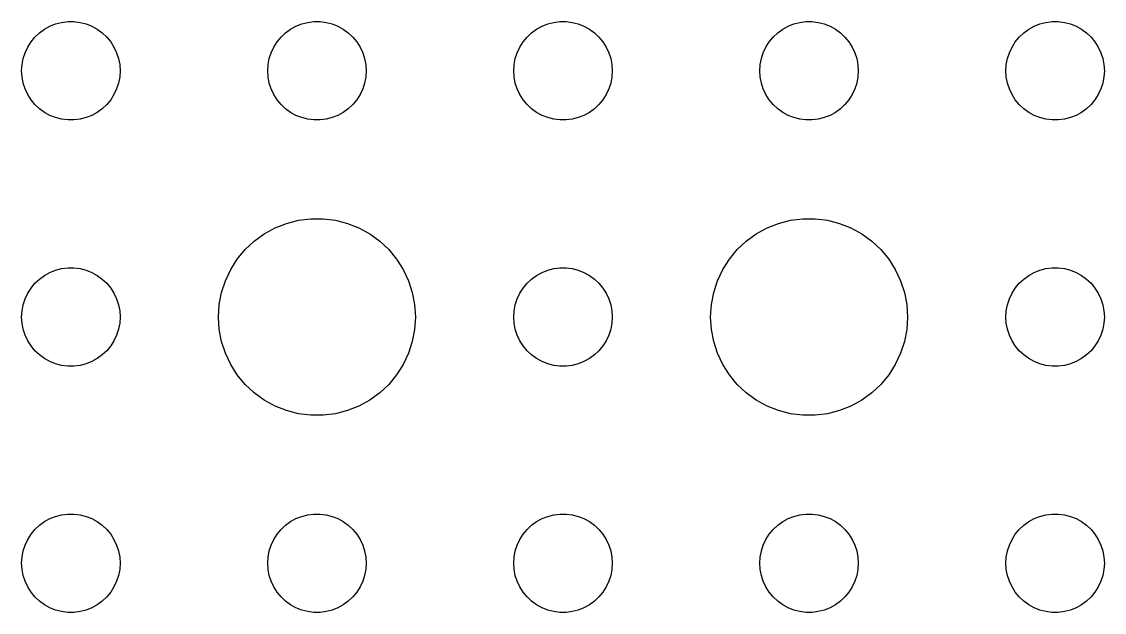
# Model space of a CAD drawing. Header units: metres. Extents: x -134 to 134, y 518 to 1078.
# Drawn here: x -1.5 to 31.5, y 546 to 564 of the extents above; entities that cross this region are included whole.
import ezdxf

# ---------------------------------------------------------------- set-up
doc = ezdxf.new("R2010")
doc.units = ezdxf.units.M

msp = doc.modelspace()

# ---------------------------------------------------------------- linework, layer by layer
for p, q in [((-0.46352, 563.927), (-0.28107, 563.973)), ((-0.28107, 563.973), (-0.09418, 563.997)), ((-0.09418, 563.997), (0.09418, 563.997)), ((0.09418, 563.997), (0.28107, 563.973)), ((0.28107, 563.973), (0.46352, 563.927)), ((7.03647, 563.927), (7.21892, 563.973)), ((7.21892, 563.973), (7.40581, 563.997)), ((7.40581, 563.997), (7.59418, 563.997)), ((7.59418, 563.997), (7.78107, 563.973)), ((7.78107, 563.973), (7.96352, 563.927)), ((14.5365, 563.927), (14.7189, 563.973)), ((14.7189, 563.973), (14.9058, 563.997)), ((14.9058, 563.997), (15.0942, 563.997)), ((15.0942, 563.997), (15.2811, 563.973)), ((15.2811, 563.973), (15.4635, 563.927)), ((22.0365, 563.927), (22.2189, 563.973)), ((22.2189, 563.973), (22.4058, 563.997)), ((22.4058, 563.997), (22.5942, 563.997)), ((22.5942, 563.997), (22.7811, 563.973)), ((22.7811, 563.973), (22.9635, 563.927)), ((29.5365, 563.927), (29.7189, 563.973)), ((29.7189, 563.973), (29.9058, 563.997)), ((29.9058, 563.997), (30.0942, 563.997)), ((30.0942, 563.997), (30.2811, 563.973)), ((30.2811, 563.973), (30.4635, 563.927)), ((-1.09344, 563.527), (-0.95613, 563.656)), ((-0.95613, 563.656), (-0.80373, 563.766)), ((-0.80373, 563.766), (-0.63866, 563.857)), ((-0.63866, 563.857), (-0.46352, 563.927)), ((0.46352, 563.927), (0.63866, 563.857)), ((0.63866, 563.857), (0.80373, 563.766)), ((0.80373, 563.766), (0.95613, 563.656)), ((0.95613, 563.656), (1.09344, 563.527)), ((6.40654, 563.527), (6.54385, 563.656)), ((6.54385, 563.656), (6.69626, 563.766)), ((6.69626, 563.766), (6.86133, 563.857)), ((6.86133, 563.857), (7.03647, 563.927)), ((7.96352, 563.927), (8.13866, 563.857)), ((8.13866, 563.857), (8.30373, 563.766)), ((8.30373, 563.766), (8.45613, 563.656)), ((8.45613, 563.656), (8.59344, 563.527)), ((13.9065, 563.527), (14.0439, 563.656)), ((14.0439, 563.656), (14.1963, 563.766)), ((14.1963, 563.766), (14.3613, 563.857)), ((14.3613, 563.857), (14.5365, 563.927)), ((15.4635, 563.927), (15.6387, 563.857)), ((15.6387, 563.857), (15.8037, 563.766)), ((15.8037, 563.766), (15.9561, 563.656)), ((15.9561, 563.656), (16.0934, 563.527)), ((21.4065, 563.527), (21.5439, 563.656)), ((21.5439, 563.656), (21.6963, 563.766)), ((21.6963, 563.766), (21.8613, 563.857)), ((21.8613, 563.857), (22.0365, 563.927)), ((22.9635, 563.927), (23.1387, 563.857)), ((23.1387, 563.857), (23.3037, 563.766)), ((23.3037, 563.766), (23.4561, 563.656)), ((23.4561, 563.656), (23.5934, 563.527)), ((28.9065, 563.527), (29.0439, 563.656)), ((29.0439, 563.656), (29.1963, 563.766)), ((29.1963, 563.766), (29.3613, 563.857)), ((29.3613, 563.857), (29.5365, 563.927)), ((30.4635, 563.927), (30.6387, 563.857)), ((30.6387, 563.857), (30.8037, 563.766)), ((30.8037, 563.766), (30.9561, 563.656)), ((30.9561, 563.656), (31.0934, 563.527)), ((-1.31445, 563.223), (-1.21352, 563.382)), ((-1.21352, 563.382), (-1.09344, 563.527)), ((1.09344, 563.527), (1.21352, 563.382)), ((1.21352, 563.382), (1.31445, 563.223)), ((6.18553, 563.223), (6.28647, 563.382)), ((6.28647, 563.382), (6.40654, 563.527)), ((8.59344, 563.527), (8.71352, 563.382)), ((8.71352, 563.382), (8.81445, 563.223)), ((13.6855, 563.223), (13.7865, 563.382)), ((13.7865, 563.382), (13.9065, 563.527)), ((16.0934, 563.527), (16.2135, 563.382)), ((16.2135, 563.382), (16.3145, 563.223)), ((21.1855, 563.223), (21.2865, 563.382)), ((21.2865, 563.382), (21.4065, 563.527)), ((23.5934, 563.527), (23.7135, 563.382)), ((23.7135, 563.382), (23.8145, 563.223)), ((28.6855, 563.223), (28.7865, 563.382)), ((28.7865, 563.382), (28.9065, 563.527)), ((31.0934, 563.527), (31.2135, 563.382)), ((31.2135, 563.382), (31.3145, 563.223)), ((-1.45287, 562.873), (-1.39465, 563.052)), ((-1.39465, 563.052), (-1.31445, 563.223)), ((1.31445, 563.223), (1.39465, 563.052)), ((1.39465, 563.052), (1.45287, 562.873)), ((6.04712, 562.873), (6.10533, 563.052)), ((6.10533, 563.052), (6.18553, 563.223)), ((8.81445, 563.223), (8.89465, 563.052)), ((8.89465, 563.052), (8.95287, 562.873)), ((13.5471, 562.873), (13.6053, 563.052)), ((13.6053, 563.052), (13.6855, 563.223)), ((16.3145, 563.223), (16.3947, 563.052)), ((16.3947, 563.052), (16.4529, 562.873)), ((21.0471, 562.873), (21.1053, 563.052)), ((21.1053, 563.052), (21.1855, 563.223)), ((23.8145, 563.223), (23.8947, 563.052)), ((23.8947, 563.052), (23.9529, 562.873)), ((28.5471, 562.873), (28.6053, 563.052)), ((28.6053, 563.052), (28.6855, 563.223)), ((31.3145, 563.223), (31.3947, 563.052)), ((31.3947, 563.052), (31.4529, 562.873)), ((-1.5, 562.5), (-1.48816, 562.688)), ((-1.48816, 562.688), (-1.45287, 562.873)), ((1.45287, 562.873), (1.48816, 562.688)), ((1.48816, 562.688), (1.5, 562.5)), ((6, 562.5), (6.01183, 562.688)), ((6.01183, 562.688), (6.04712, 562.873)), ((8.95287, 562.873), (8.98816, 562.688)), ((8.98816, 562.688), (9, 562.5)), ((13.5, 562.5), (13.5118, 562.688)), ((13.5118, 562.688), (13.5471, 562.873)), ((16.4529, 562.873), (16.4882, 562.688)), ((16.4882, 562.688), (16.5, 562.5)), ((21, 562.5), (21.0118, 562.688)), ((21.0118, 562.688), (21.0471, 562.873)), ((23.9529, 562.873), (23.9882, 562.688)), ((23.9882, 562.688), (24, 562.5)), ((28.5, 562.5), (28.5118, 562.688)), ((28.5118, 562.688), (28.5471, 562.873)), ((31.4529, 562.873), (31.4882, 562.688)), ((31.4882, 562.688), (31.5, 562.5)), ((-1.48816, 562.312), (-1.5, 562.5)), ((1.5, 562.5), (1.48816, 562.312)), ((6.01183, 562.312), (6, 562.5)), ((9, 562.5), (8.98816, 562.312)), ((13.5118, 562.312), (13.5, 562.5)), ((16.5, 562.5), (16.4882, 562.312)), ((21.0118, 562.312), (21, 562.5)), ((24, 562.5), (23.9882, 562.312)), ((28.5118, 562.312), (28.5, 562.5)), ((31.5, 562.5), (31.4882, 562.312)), ((-1.45287, 562.127), (-1.48816, 562.312)), ((-1.39465, 561.948), (-1.45287, 562.127)), ((1.45287, 562.127), (1.39465, 561.948)), ((1.48816, 562.312), (1.45287, 562.127)), ((6.04712, 562.127), (6.01183, 562.312)), ((6.10533, 561.948), (6.04712, 562.127)), ((8.95287, 562.127), (8.89465, 561.948)), ((8.98816, 562.312), (8.95287, 562.127)), ((13.5471, 562.127), (13.5118, 562.312)), ((13.6053, 561.948), (13.5471, 562.127)), ((16.4529, 562.127), (16.3947, 561.948)), ((16.4882, 562.312), (16.4529, 562.127)), ((21.0471, 562.127), (21.0118, 562.312)), ((21.1053, 561.948), (21.0471, 562.127)), ((23.9529, 562.127), (23.8947, 561.948)), ((23.9882, 562.312), (23.9529, 562.127)), ((28.5471, 562.127), (28.5118, 562.312)), ((28.6053, 561.948), (28.5471, 562.127)), ((31.4529, 562.127), (31.3947, 561.948)), ((31.4882, 562.312), (31.4529, 562.127)), ((-1.31445, 561.777), (-1.39465, 561.948)), ((-1.21352, 561.618), (-1.31445, 561.777)), ((1.31445, 561.777), (1.21352, 561.618)), ((1.39465, 561.948), (1.31445, 561.777)), ((6.18553, 561.777), (6.10533, 561.948)), ((6.28647, 561.618), (6.18553, 561.777)), ((8.81445, 561.777), (8.71352, 561.618)), ((8.89465, 561.948), (8.81445, 561.777)), ((13.6855, 561.777), (13.6053, 561.948)), ((13.7865, 561.618), (13.6855, 561.777)), ((16.3145, 561.777), (16.2135, 561.618)), ((16.3947, 561.948), (16.3145, 561.777)), ((21.1855, 561.777), (21.1053, 561.948)), ((21.2865, 561.618), (21.1855, 561.777)), ((23.8145, 561.777), (23.7135, 561.618)), ((23.8947, 561.948), (23.8145, 561.777)), ((28.6855, 561.777), (28.6053, 561.948)), ((28.7865, 561.618), (28.6855, 561.777)), ((31.3145, 561.777), (31.2135, 561.618)), ((31.3947, 561.948), (31.3145, 561.777)), ((-1.09344, 561.473), (-1.21352, 561.618)), ((-0.95613, 561.344), (-1.09344, 561.473)), ((-0.80373, 561.234), (-0.95613, 561.344)), ((0.95613, 561.344), (0.80373, 561.234)), ((1.09344, 561.473), (0.95613, 561.344)), ((1.21352, 561.618), (1.09344, 561.473)), ((6.40654, 561.473), (6.28647, 561.618)), ((6.54385, 561.344), (6.40654, 561.473)), ((6.69626, 561.234), (6.54385, 561.344)), ((8.45613, 561.344), (8.30373, 561.234)), ((8.59344, 561.473), (8.45613, 561.344)), ((8.71352, 561.618), (8.59344, 561.473)), ((13.9065, 561.473), (13.7865, 561.618)), ((14.0439, 561.344), (13.9065, 561.473)), ((14.1963, 561.234), (14.0439, 561.344)), ((15.9561, 561.344), (15.8037, 561.234)), ((16.0934, 561.473), (15.9561, 561.344)), ((16.2135, 561.618), (16.0934, 561.473)), ((21.4065, 561.473), (21.2865, 561.618)), ((21.5439, 561.344), (21.4065, 561.473)), ((21.6963, 561.234), (21.5439, 561.344)), ((23.4561, 561.344), (23.3037, 561.234)), ((23.5934, 561.473), (23.4561, 561.344)), ((23.7135, 561.618), (23.5934, 561.473)), ((28.9065, 561.473), (28.7865, 561.618)), ((29.0439, 561.344), (28.9065, 561.473)), ((29.1963, 561.234), (29.0439, 561.344)), ((30.9561, 561.344), (30.8037, 561.234)), ((31.0934, 561.473), (30.9561, 561.344)), ((31.2135, 561.618), (31.0934, 561.473)), ((-0.63866, 561.143), (-0.80373, 561.234)), ((-0.46352, 561.073), (-0.63866, 561.143)), ((-0.28107, 561.027), (-0.46352, 561.073)), ((-0.09418, 561.003), (-0.28107, 561.027)), ((0.09418, 561.003), (-0.09418, 561.003)), ((0.28107, 561.027), (0.09418, 561.003)), ((0.46352, 561.073), (0.28107, 561.027)), ((0.63866, 561.143), (0.46352, 561.073)), ((0.80373, 561.234), (0.63866, 561.143)), ((6.86133, 561.143), (6.69626, 561.234)), ((7.03647, 561.073), (6.86133, 561.143)), ((7.21892, 561.027), (7.03647, 561.073)), ((7.40581, 561.003), (7.21892, 561.027)), ((7.59418, 561.003), (7.40581, 561.003)), ((7.78107, 561.027), (7.59418, 561.003)), ((7.96352, 561.073), (7.78107, 561.027)), ((8.13866, 561.143), (7.96352, 561.073)), ((8.30373, 561.234), (8.13866, 561.143)), ((14.3613, 561.143), (14.1963, 561.234)), ((14.5365, 561.073), (14.3613, 561.143)), ((14.7189, 561.027), (14.5365, 561.073)), ((14.9058, 561.003), (14.7189, 561.027)), ((15.0942, 561.003), (14.9058, 561.003)), ((15.2811, 561.027), (15.0942, 561.003)), ((15.4635, 561.073), (15.2811, 561.027)), ((15.6387, 561.143), (15.4635, 561.073)), ((15.8037, 561.234), (15.6387, 561.143)), ((21.8613, 561.143), (21.6963, 561.234)), ((22.0365, 561.073), (21.8613, 561.143)), ((22.2189, 561.027), (22.0365, 561.073)), ((22.4058, 561.003), (22.2189, 561.027)), ((22.5942, 561.003), (22.4058, 561.003)), ((22.7811, 561.027), (22.5942, 561.003)), ((22.9635, 561.073), (22.7811, 561.027)), ((23.1387, 561.143), (22.9635, 561.073)), ((23.3037, 561.234), (23.1387, 561.143)), ((29.3613, 561.143), (29.1963, 561.234)), ((29.5365, 561.073), (29.3613, 561.143)), ((29.7189, 561.027), (29.5365, 561.073)), ((29.9058, 561.003), (29.7189, 561.027)), ((30.0942, 561.003), (29.9058, 561.003)), ((30.2811, 561.027), (30.0942, 561.003)), ((30.4635, 561.073), (30.2811, 561.027)), ((30.6387, 561.143), (30.4635, 561.073)), ((30.8037, 561.234), (30.6387, 561.143)), ((5.89252, 557.533), (6.22266, 557.714)), ((6.22266, 557.714), (6.57294, 557.853)), ((6.57294, 557.853), (6.93785, 557.947)), ((6.93785, 557.947), (7.31161, 557.994)), ((7.31161, 557.994), (7.68837, 557.994)), ((7.68837, 557.994), (8.06213, 557.947)), ((8.06213, 557.947), (8.42705, 557.853)), ((8.42705, 557.853), (8.77733, 557.714)), ((8.77733, 557.714), (9.10747, 557.533)), ((20.8925, 557.533), (21.2227, 557.714)), ((21.2227, 557.714), (21.5729, 557.853)), ((21.5729, 557.853), (21.9379, 557.947)), ((21.9379, 557.947), (22.3116, 557.994)), ((22.3116, 557.994), (22.6884, 557.994)), ((22.6884, 557.994), (23.0621, 557.947)), ((23.0621, 557.947), (23.427, 557.853)), ((23.427, 557.853), (23.7773, 557.714)), ((23.7773, 557.714), (24.1075, 557.533)), ((5.58772, 557.312), (5.89252, 557.533)), ((9.10747, 557.533), (9.41226, 557.312)), ((20.5877, 557.312), (20.8925, 557.533)), ((24.1075, 557.533), (24.4123, 557.312)), ((5.07294, 556.763), (5.31308, 557.054)), ((5.31308, 557.054), (5.58772, 557.312)), ((9.41226, 557.312), (9.6869, 557.054)), ((9.6869, 557.054), (9.92705, 556.763)), ((20.0729, 556.763), (20.3131, 557.054)), ((20.3131, 557.054), (20.5877, 557.312)), ((24.4123, 557.312), (24.6869, 557.054)), ((24.6869, 557.054), (24.927, 556.763)), ((4.87108, 556.445), (5.07294, 556.763)), ((9.92705, 556.763), (10.1289, 556.445)), ((19.8711, 556.445), (20.0729, 556.763)), ((24.927, 556.763), (25.1289, 556.445)), ((-0.63866, 556.357), (-0.46352, 556.427)), ((-0.46352, 556.427), (-0.28107, 556.473)), ((-0.28107, 556.473), (-0.09418, 556.497)), ((-0.09418, 556.497), (0.09418, 556.497)), ((0.09418, 556.497), (0.28107, 556.473)), ((0.28107, 556.473), (0.46352, 556.427)), ((0.46352, 556.427), (0.63866, 556.357)), ((4.71066, 556.104), (4.87108, 556.445)), ((10.1289, 556.445), (10.2893, 556.104)), ((14.3613, 556.357), (14.5365, 556.427)), ((14.5365, 556.427), (14.7189, 556.473)), ((14.7189, 556.473), (14.9058, 556.497)), ((14.9058, 556.497), (15.0942, 556.497)), ((15.0942, 556.497), (15.2811, 556.473)), ((15.2811, 556.473), (15.4635, 556.427)), ((15.4635, 556.427), (15.6387, 556.357)), ((19.7107, 556.104), (19.8711, 556.445)), ((25.1289, 556.445), (25.2893, 556.104)), ((29.3613, 556.357), (29.5365, 556.427)), ((29.5365, 556.427), (29.7189, 556.473)), ((29.7189, 556.473), (29.9058, 556.497)), ((29.9058, 556.497), (30.0942, 556.497)), ((30.0942, 556.497), (30.2811, 556.473)), ((30.2811, 556.473), (30.4635, 556.427)), ((30.4635, 556.427), (30.6387, 556.357)), ((-1.09344, 556.027), (-0.95613, 556.156)), ((-0.95613, 556.156), (-0.80373, 556.266)), ((-0.80373, 556.266), (-0.63866, 556.357)), ((0.63866, 556.357), (0.80373, 556.266)), ((0.80373, 556.266), (0.95613, 556.156)), ((0.95613, 556.156), (1.09344, 556.027)), ((4.59424, 555.746), (4.71066, 556.104)), ((10.2893, 556.104), (10.4057, 555.746)), ((13.9065, 556.027), (14.0439, 556.156)), ((14.0439, 556.156), (14.1963, 556.266)), ((14.1963, 556.266), (14.3613, 556.357)), ((15.6387, 556.357), (15.8037, 556.266)), ((15.8037, 556.266), (15.9561, 556.156)), ((15.9561, 556.156), (16.0934, 556.027)), ((19.5942, 555.746), (19.7107, 556.104)), ((25.2893, 556.104), (25.4057, 555.746)), ((28.9065, 556.027), (29.0439, 556.156)), ((29.0439, 556.156), (29.1963, 556.266)), ((29.1963, 556.266), (29.3613, 556.357)), ((30.6387, 556.357), (30.8037, 556.266)), ((30.8037, 556.266), (30.9561, 556.156)), ((30.9561, 556.156), (31.0934, 556.027)), ((-1.39465, 555.552), (-1.31445, 555.723)), ((-1.31445, 555.723), (-1.21352, 555.882)), ((-1.21352, 555.882), (-1.09344, 556.027)), ((1.09344, 556.027), (1.21352, 555.882)), ((1.21352, 555.882), (1.31445, 555.723)), ((1.31445, 555.723), (1.39465, 555.552)), ((4.52365, 555.376), (4.59424, 555.746)), ((10.4057, 555.746), (10.4763, 555.376)), ((13.6053, 555.552), (13.6855, 555.723)), ((13.6855, 555.723), (13.7865, 555.882)), ((13.7865, 555.882), (13.9065, 556.027)), ((16.0934, 556.027), (16.2135, 555.882)), ((16.2135, 555.882), (16.3145, 555.723)), ((16.3145, 555.723), (16.3947, 555.552)), ((19.5237, 555.376), (19.5942, 555.746)), ((25.4057, 555.746), (25.4763, 555.376)), ((28.6053, 555.552), (28.6855, 555.723)), ((28.6855, 555.723), (28.7865, 555.882)), ((28.7865, 555.882), (28.9065, 556.027)), ((31.0934, 556.027), (31.2135, 555.882)), ((31.2135, 555.882), (31.3145, 555.723)), ((31.3145, 555.723), (31.3947, 555.552)), ((-1.45287, 555.373), (-1.39465, 555.552)), ((1.39465, 555.552), (1.45287, 555.373)), ((13.5471, 555.373), (13.6053, 555.552)), ((16.3947, 555.552), (16.4529, 555.373)), ((28.5471, 555.373), (28.6053, 555.552)), ((31.3947, 555.552), (31.4529, 555.373)), ((-1.5, 555), (-1.48816, 555.188)), ((-1.48816, 555.188), (-1.45287, 555.373)), ((1.45287, 555.373), (1.48816, 555.188)), ((1.48816, 555.188), (1.5, 555)), ((4.5, 555), (4.52365, 555.376)), ((10.4763, 555.376), (10.5, 555)), ((13.5, 555), (13.5118, 555.188)), ((13.5118, 555.188), (13.5471, 555.373)), ((16.4529, 555.373), (16.4882, 555.188)), ((16.4882, 555.188), (16.5, 555)), ((19.5, 555), (19.5237, 555.376)), ((25.4763, 555.376), (25.5, 555)), ((28.5, 555), (28.5118, 555.188)), ((28.5118, 555.188), (28.5471, 555.373)), ((31.4529, 555.373), (31.4882, 555.188)), ((31.4882, 555.188), (31.5, 555)), ((-1.48816, 554.812), (-1.5, 555)), ((-1.45287, 554.627), (-1.48816, 554.812)), ((1.48816, 554.812), (1.45287, 554.627)), ((1.5, 555), (1.48816, 554.812)), ((4.52365, 554.624), (4.5, 555)), ((10.5, 555), (10.4763, 554.624)), ((13.5118, 554.812), (13.5, 555)), ((13.5471, 554.627), (13.5118, 554.812)), ((16.4882, 554.812), (16.4529, 554.627)), ((16.5, 555), (16.4882, 554.812)), ((19.5237, 554.624), (19.5, 555)), ((25.5, 555), (25.4763, 554.624)), ((28.5118, 554.812), (28.5, 555)), ((28.5471, 554.627), (28.5118, 554.812)), ((31.4882, 554.812), (31.4529, 554.627)), ((31.5, 555), (31.4882, 554.812)), ((-1.39465, 554.448), (-1.45287, 554.627)), ((-1.31445, 554.277), (-1.39465, 554.448)), ((1.39465, 554.448), (1.31445, 554.277)), ((1.45287, 554.627), (1.39465, 554.448)), ((4.59424, 554.254), (4.52365, 554.624)), ((10.4763, 554.624), (10.4057, 554.254)), ((13.6053, 554.448), (13.5471, 554.627)), ((13.6855, 554.277), (13.6053, 554.448)), ((16.3947, 554.448), (16.3145, 554.277)), ((16.4529, 554.627), (16.3947, 554.448)), ((19.5942, 554.254), (19.5237, 554.624)), ((25.4763, 554.624), (25.4057, 554.254)), ((28.6053, 554.448), (28.5471, 554.627)), ((28.6855, 554.277), (28.6053, 554.448)), ((31.3947, 554.448), (31.3145, 554.277)), ((31.4529, 554.627), (31.3947, 554.448)), ((-1.21352, 554.118), (-1.31445, 554.277)), ((-1.09344, 553.973), (-1.21352, 554.118)), ((1.21352, 554.118), (1.09344, 553.973)), ((1.31445, 554.277), (1.21352, 554.118)), ((4.71066, 553.896), (4.59424, 554.254)), ((10.4057, 554.254), (10.2893, 553.896)), ((13.7865, 554.118), (13.6855, 554.277)), ((13.9065, 553.973), (13.7865, 554.118)), ((16.2135, 554.118), (16.0934, 553.973)), ((16.3145, 554.277), (16.2135, 554.118)), ((19.7107, 553.896), (19.5942, 554.254)), ((25.4057, 554.254), (25.2893, 553.896)), ((28.7865, 554.118), (28.6855, 554.277)), ((28.9065, 553.973), (28.7865, 554.118)), ((31.2135, 554.118), (31.0934, 553.973)), ((31.3145, 554.277), (31.2135, 554.118)), ((-0.95613, 553.844), (-1.09344, 553.973)), ((-0.80373, 553.734), (-0.95613, 553.844)), ((0.95613, 553.844), (0.80373, 553.734)), ((1.09344, 553.973), (0.95613, 553.844)), ((4.87108, 553.555), (4.71066, 553.896)), ((10.2893, 553.896), (10.1289, 553.555)), ((14.0439, 553.844), (13.9065, 553.973)), ((14.1963, 553.734), (14.0439, 553.844)), ((15.9561, 553.844), (15.8037, 553.734)), ((16.0934, 553.973), (15.9561, 553.844)), ((19.8711, 553.555), (19.7107, 553.896)), ((25.2893, 553.896), (25.1289, 553.555)), ((29.0439, 553.844), (28.9065, 553.973)), ((29.1963, 553.734), (29.0439, 553.844)), ((30.9561, 553.844), (30.8037, 553.734)), ((31.0934, 553.973), (30.9561, 553.844)), ((-0.63866, 553.643), (-0.80373, 553.734)), ((-0.46352, 553.573), (-0.63866, 553.643)), ((-0.28107, 553.527), (-0.46352, 553.573)), ((-0.09418, 553.503), (-0.28107, 553.527)), ((0.09418, 553.503), (-0.09418, 553.503)), ((0.28107, 553.527), (0.09418, 553.503)), ((0.46352, 553.573), (0.28107, 553.527)), ((0.63866, 553.643), (0.46352, 553.573)), ((0.80373, 553.734), (0.63866, 553.643)), ((5.07294, 553.237), (4.87108, 553.555)), ((10.1289, 553.555), (9.92705, 553.237)), ((14.3613, 553.643), (14.1963, 553.734)), ((14.5365, 553.573), (14.3613, 553.643)), ((14.7189, 553.527), (14.5365, 553.573)), ((14.9058, 553.503), (14.7189, 553.527)), ((15.0942, 553.503), (14.9058, 553.503)), ((15.2811, 553.527), (15.0942, 553.503)), ((15.4635, 553.573), (15.2811, 553.527)), ((15.6387, 553.643), (15.4635, 553.573)), ((15.8037, 553.734), (15.6387, 553.643)), ((20.0729, 553.237), (19.8711, 553.555)), ((25.1289, 553.555), (24.927, 553.237)), ((29.3613, 553.643), (29.1963, 553.734)), ((29.5365, 553.573), (29.3613, 553.643)), ((29.7189, 553.527), (29.5365, 553.573)), ((29.9058, 553.503), (29.7189, 553.527)), ((30.0942, 553.503), (29.9058, 553.503)), ((30.2811, 553.527), (30.0942, 553.503)), ((30.4635, 553.573), (30.2811, 553.527)), ((30.6387, 553.643), (30.4635, 553.573)), ((30.8037, 553.734), (30.6387, 553.643)), ((5.31308, 552.946), (5.07294, 553.237)), ((9.92705, 553.237), (9.6869, 552.946)), ((20.3131, 552.946), (20.0729, 553.237)), ((24.927, 553.237), (24.6869, 552.946)), ((5.58772, 552.688), (5.31308, 552.946)), ((9.6869, 552.946), (9.41226, 552.688)), ((20.5877, 552.688), (20.3131, 552.946)), ((24.6869, 552.946), (24.4123, 552.688)), ((5.89252, 552.467), (5.58772, 552.688)), ((6.22266, 552.286), (5.89252, 552.467)), ((9.10747, 552.467), (8.77733, 552.286)), ((9.41226, 552.688), (9.10747, 552.467)), ((20.8925, 552.467), (20.5877, 552.688)), ((21.2227, 552.286), (20.8925, 552.467)), ((24.1075, 552.467), (23.7773, 552.286)), ((24.4123, 552.688), (24.1075, 552.467)), ((6.57294, 552.147), (6.22266, 552.286)), ((6.93785, 552.053), (6.57294, 552.147)), ((8.42705, 552.147), (8.06213, 552.053)), ((8.77733, 552.286), (8.42705, 552.147)), ((21.5729, 552.147), (21.2227, 552.286)), ((21.9379, 552.053), (21.5729, 552.147)), ((23.427, 552.147), (23.0621, 552.053)), ((23.7773, 552.286), (23.427, 552.147)), ((7.31161, 552.006), (6.93785, 552.053)), ((7.68837, 552.006), (7.31161, 552.006)), ((8.06213, 552.053), (7.68837, 552.006)), ((22.3116, 552.006), (21.9379, 552.053)), ((22.6884, 552.006), (22.3116, 552.006)), ((23.0621, 552.053), (22.6884, 552.006)), ((-0.80373, 548.766), (-0.63866, 548.857)), ((-0.63866, 548.857), (-0.46352, 548.927)), ((-0.46352, 548.927), (-0.28107, 548.973)), ((-0.28107, 548.973), (-0.09418, 548.997)), ((-0.09418, 548.997), (0.09418, 548.997)), ((0.09418, 548.997), (0.28107, 548.973)), ((0.28107, 548.973), (0.46352, 548.927)), ((0.46352, 548.927), (0.63866, 548.857)), ((0.63866, 548.857), (0.80373, 548.766)), ((6.69626, 548.766), (6.86133, 548.857)), ((6.86133, 548.857), (7.03647, 548.927)), ((7.03647, 548.927), (7.21892, 548.973)), ((7.21892, 548.973), (7.40581, 548.997)), ((7.40581, 548.997), (7.59418, 548.997)), ((7.59418, 548.997), (7.78107, 548.973)), ((7.78107, 548.973), (7.96352, 548.927)), ((7.96352, 548.927), (8.13866, 548.857)), ((8.13866, 548.857), (8.30373, 548.766)), ((14.1963, 548.766), (14.3613, 548.857)), ((14.3613, 548.857), (14.5365, 548.927)), ((14.5365, 548.927), (14.7189, 548.973)), ((14.7189, 548.973), (14.9058, 548.997)), ((14.9058, 548.997), (15.0942, 548.997)), ((15.0942, 548.997), (15.2811, 548.973)), ((15.2811, 548.973), (15.4635, 548.927)), ((15.4635, 548.927), (15.6387, 548.857)), ((15.6387, 548.857), (15.8037, 548.766)), ((21.6963, 548.766), (21.8613, 548.857)), ((21.8613, 548.857), (22.0365, 548.927)), ((22.0365, 548.927), (22.2189, 548.973)), ((22.2189, 548.973), (22.4058, 548.997)), ((22.4058, 548.997), (22.5942, 548.997)), ((22.5942, 548.997), (22.7811, 548.973)), ((22.7811, 548.973), (22.9635, 548.927)), ((22.9635, 548.927), (23.1387, 548.857)), ((23.1387, 548.857), (23.3037, 548.766)), ((29.1963, 548.766), (29.3613, 548.857)), ((29.3613, 548.857), (29.5365, 548.927)), ((29.5365, 548.927), (29.7189, 548.973)), ((29.7189, 548.973), (29.9058, 548.997)), ((29.9058, 548.997), (30.0942, 548.997)), ((30.0942, 548.997), (30.2811, 548.973)), ((30.2811, 548.973), (30.4635, 548.927)), ((30.4635, 548.927), (30.6387, 548.857)), ((30.6387, 548.857), (30.8037, 548.766)), ((-1.21352, 548.382), (-1.09344, 548.527)), ((-1.09344, 548.527), (-0.95613, 548.656)), ((-0.95613, 548.656), (-0.80373, 548.766)), ((0.80373, 548.766), (0.95613, 548.656)), ((0.95613, 548.656), (1.09344, 548.527)), ((1.09344, 548.527), (1.21352, 548.382)), ((6.28647, 548.382), (6.40654, 548.527)), ((6.40654, 548.527), (6.54385, 548.656)), ((6.54385, 548.656), (6.69626, 548.766)), ((8.30373, 548.766), (8.45613, 548.656)), ((8.45613, 548.656), (8.59344, 548.527)), ((8.59344, 548.527), (8.71352, 548.382)), ((13.7865, 548.382), (13.9065, 548.527)), ((13.9065, 548.527), (14.0439, 548.656)), ((14.0439, 548.656), (14.1963, 548.766)), ((15.8037, 548.766), (15.9561, 548.656)), ((15.9561, 548.656), (16.0934, 548.527)), ((16.0934, 548.527), (16.2135, 548.382)), ((21.2865, 548.382), (21.4065, 548.527)), ((21.4065, 548.527), (21.5439, 548.656)), ((21.5439, 548.656), (21.6963, 548.766)), ((23.3037, 548.766), (23.4561, 548.656)), ((23.4561, 548.656), (23.5934, 548.527)), ((23.5934, 548.527), (23.7135, 548.382)), ((28.7865, 548.382), (28.9065, 548.527)), ((28.9065, 548.527), (29.0439, 548.656)), ((29.0439, 548.656), (29.1963, 548.766)), ((30.8037, 548.766), (30.9561, 548.656)), ((30.9561, 548.656), (31.0934, 548.527)), ((31.0934, 548.527), (31.2135, 548.382)), ((-1.39465, 548.052), (-1.31445, 548.223)), ((-1.31445, 548.223), (-1.21352, 548.382)), ((1.21352, 548.382), (1.31445, 548.223)), ((1.31445, 548.223), (1.39465, 548.052)), ((6.10533, 548.052), (6.18553, 548.223)), ((6.18553, 548.223), (6.28647, 548.382)), ((8.71352, 548.382), (8.81445, 548.223)), ((8.81445, 548.223), (8.89465, 548.052)), ((13.6053, 548.052), (13.6855, 548.223)), ((13.6855, 548.223), (13.7865, 548.382)), ((16.2135, 548.382), (16.3145, 548.223)), ((16.3145, 548.223), (16.3947, 548.052)), ((21.1053, 548.052), (21.1855, 548.223)), ((21.1855, 548.223), (21.2865, 548.382)), ((23.7135, 548.382), (23.8145, 548.223)), ((23.8145, 548.223), (23.8947, 548.052)), ((28.6053, 548.052), (28.6855, 548.223)), ((28.6855, 548.223), (28.7865, 548.382)), ((31.2135, 548.382), (31.3145, 548.223)), ((31.3145, 548.223), (31.3947, 548.052)), ((-1.48816, 547.688), (-1.45287, 547.873)), ((-1.45287, 547.873), (-1.39465, 548.052)), ((1.39465, 548.052), (1.45287, 547.873)), ((1.45287, 547.873), (1.48816, 547.688)), ((6.01183, 547.688), (6.04712, 547.873)), ((6.04712, 547.873), (6.10533, 548.052)), ((8.89465, 548.052), (8.95287, 547.873)), ((8.95287, 547.873), (8.98816, 547.688)), ((13.5118, 547.688), (13.5471, 547.873)), ((13.5471, 547.873), (13.6053, 548.052)), ((16.3947, 548.052), (16.4529, 547.873)), ((16.4529, 547.873), (16.4882, 547.688)), ((21.0118, 547.688), (21.0471, 547.873)), ((21.0471, 547.873), (21.1053, 548.052)), ((23.8947, 548.052), (23.9529, 547.873)), ((23.9529, 547.873), (23.9882, 547.688)), ((28.5118, 547.688), (28.5471, 547.873)), ((28.5471, 547.873), (28.6053, 548.052)), ((31.3947, 548.052), (31.4529, 547.873)), ((31.4529, 547.873), (31.4882, 547.688)), ((-1.5, 547.5), (-1.48816, 547.688)), ((-1.48816, 547.312), (-1.5, 547.5)), ((1.48816, 547.688), (1.5, 547.5)), ((1.5, 547.5), (1.48816, 547.312)), ((6, 547.5), (6.01183, 547.688)), ((6.01183, 547.312), (6, 547.5)), ((8.98816, 547.688), (9, 547.5)), ((9, 547.5), (8.98816, 547.312)), ((13.5, 547.5), (13.5118, 547.688)), ((13.5118, 547.312), (13.5, 547.5)), ((16.4882, 547.688), (16.5, 547.5)), ((16.5, 547.5), (16.4882, 547.312)), ((21, 547.5), (21.0118, 547.688)), ((21.0118, 547.312), (21, 547.5)), ((23.9882, 547.688), (24, 547.5)), ((24, 547.5), (23.9882, 547.312)), ((28.5, 547.5), (28.5118, 547.688)), ((28.5118, 547.312), (28.5, 547.5)), ((31.4882, 547.688), (31.5, 547.5)), ((31.5, 547.5), (31.4882, 547.312)), ((-1.45287, 547.127), (-1.48816, 547.312)), ((1.48816, 547.312), (1.45287, 547.127)), ((6.04712, 547.127), (6.01183, 547.312)), ((8.98816, 547.312), (8.95287, 547.127)), ((13.5471, 547.127), (13.5118, 547.312)), ((16.4882, 547.312), (16.4529, 547.127)), ((21.0471, 547.127), (21.0118, 547.312)), ((23.9882, 547.312), (23.9529, 547.127)), ((28.5471, 547.127), (28.5118, 547.312)), ((31.4882, 547.312), (31.4529, 547.127)), ((-1.39465, 546.948), (-1.45287, 547.127)), ((-1.31445, 546.777), (-1.39465, 546.948)), ((1.39465, 546.948), (1.31445, 546.777)), ((1.45287, 547.127), (1.39465, 546.948)), ((6.10533, 546.948), (6.04712, 547.127)), ((6.18553, 546.777), (6.10533, 546.948)), ((8.89465, 546.948), (8.81445, 546.777)), ((8.95287, 547.127), (8.89465, 546.948)), ((13.6053, 546.948), (13.5471, 547.127)), ((13.6855, 546.777), (13.6053, 546.948)), ((16.3947, 546.948), (16.3145, 546.777)), ((16.4529, 547.127), (16.3947, 546.948)), ((21.1053, 546.948), (21.0471, 547.127)), ((21.1855, 546.777), (21.1053, 546.948)), ((23.8947, 546.948), (23.8145, 546.777)), ((23.9529, 547.127), (23.8947, 546.948)), ((28.6053, 546.948), (28.5471, 547.127)), ((28.6855, 546.777), (28.6053, 546.948)), ((31.3947, 546.948), (31.3145, 546.777)), ((31.4529, 547.127), (31.3947, 546.948)), ((-1.21352, 546.618), (-1.31445, 546.777)), ((-1.09344, 546.473), (-1.21352, 546.618)), ((1.21352, 546.618), (1.09344, 546.473)), ((1.31445, 546.777), (1.21352, 546.618)), ((6.28647, 546.618), (6.18553, 546.777)), ((6.40654, 546.473), (6.28647, 546.618)), ((8.71352, 546.618), (8.59344, 546.473)), ((8.81445, 546.777), (8.71352, 546.618)), ((13.7865, 546.618), (13.6855, 546.777)), ((13.9065, 546.473), (13.7865, 546.618)), ((16.2135, 546.618), (16.0934, 546.473)), ((16.3145, 546.777), (16.2135, 546.618)), ((21.2865, 546.618), (21.1855, 546.777)), ((21.4065, 546.473), (21.2865, 546.618)), ((23.7135, 546.618), (23.5934, 546.473)), ((23.8145, 546.777), (23.7135, 546.618)), ((28.7865, 546.618), (28.6855, 546.777)), ((28.9065, 546.473), (28.7865, 546.618)), ((31.2135, 546.618), (31.0934, 546.473)), ((31.3145, 546.777), (31.2135, 546.618)), ((-0.95613, 546.344), (-1.09344, 546.473)), ((-0.80373, 546.234), (-0.95613, 546.344)), ((-0.63866, 546.143), (-0.80373, 546.234)), ((0.80373, 546.234), (0.63866, 546.143)), ((0.95613, 546.344), (0.80373, 546.234)), ((1.09344, 546.473), (0.95613, 546.344)), ((6.54385, 546.344), (6.40654, 546.473)), ((6.69626, 546.234), (6.54385, 546.344)), ((6.86133, 546.143), (6.69626, 546.234)), ((8.30373, 546.234), (8.13866, 546.143)), ((8.45613, 546.344), (8.30373, 546.234)), ((8.59344, 546.473), (8.45613, 546.344)), ((14.0439, 546.344), (13.9065, 546.473)), ((14.1963, 546.234), (14.0439, 546.344)), ((14.3613, 546.143), (14.1963, 546.234)), ((15.8037, 546.234), (15.6387, 546.143)), ((15.9561, 546.344), (15.8037, 546.234)), ((16.0934, 546.473), (15.9561, 546.344)), ((21.5439, 546.344), (21.4065, 546.473)), ((21.6963, 546.234), (21.5439, 546.344)), ((21.8613, 546.143), (21.6963, 546.234)), ((23.3037, 546.234), (23.1387, 546.143)), ((23.4561, 546.344), (23.3037, 546.234)), ((23.5934, 546.473), (23.4561, 546.344)), ((29.0439, 546.344), (28.9065, 546.473)), ((29.1963, 546.234), (29.0439, 546.344)), ((29.3613, 546.143), (29.1963, 546.234)), ((30.8037, 546.234), (30.6387, 546.143)), ((30.9561, 546.344), (30.8037, 546.234)), ((31.0934, 546.473), (30.9561, 546.344)), ((-0.46352, 546.073), (-0.63866, 546.143)), ((-0.28107, 546.027), (-0.46352, 546.073)), ((-0.09418, 546.003), (-0.28107, 546.027)), ((0.09418, 546.003), (-0.09418, 546.003)), ((0.28107, 546.027), (0.09418, 546.003)), ((0.46352, 546.073), (0.28107, 546.027)), ((0.63866, 546.143), (0.46352, 546.073)), ((7.03647, 546.073), (6.86133, 546.143)), ((7.21892, 546.027), (7.03647, 546.073)), ((7.40581, 546.003), (7.21892, 546.027)), ((7.59418, 546.003), (7.40581, 546.003)), ((7.78107, 546.027), (7.59418, 546.003)), ((7.96352, 546.073), (7.78107, 546.027)), ((8.13866, 546.143), (7.96352, 546.073)), ((14.5365, 546.073), (14.3613, 546.143)), ((14.7189, 546.027), (14.5365, 546.073)), ((14.9058, 546.003), (14.7189, 546.027)), ((15.0942, 546.003), (14.9058, 546.003)), ((15.2811, 546.027), (15.0942, 546.003)), ((15.4635, 546.073), (15.2811, 546.027)), ((15.6387, 546.143), (15.4635, 546.073)), ((22.0365, 546.073), (21.8613, 546.143)), ((22.2189, 546.027), (22.0365, 546.073)), ((22.4058, 546.003), (22.2189, 546.027)), ((22.5942, 546.003), (22.4058, 546.003)), ((22.7811, 546.027), (22.5942, 546.003)), ((22.9635, 546.073), (22.7811, 546.027)), ((23.1387, 546.143), (22.9635, 546.073)), ((29.5365, 546.073), (29.3613, 546.143)), ((29.7189, 546.027), (29.5365, 546.073)), ((29.9058, 546.003), (29.7189, 546.027)), ((30.0942, 546.003), (29.9058, 546.003)), ((30.2811, 546.027), (30.0942, 546.003)), ((30.4635, 546.073), (30.2811, 546.027)), ((30.6387, 546.143), (30.4635, 546.073))]:
    msp.add_line(p, q)

doc.saveas('drawing.dxf')
